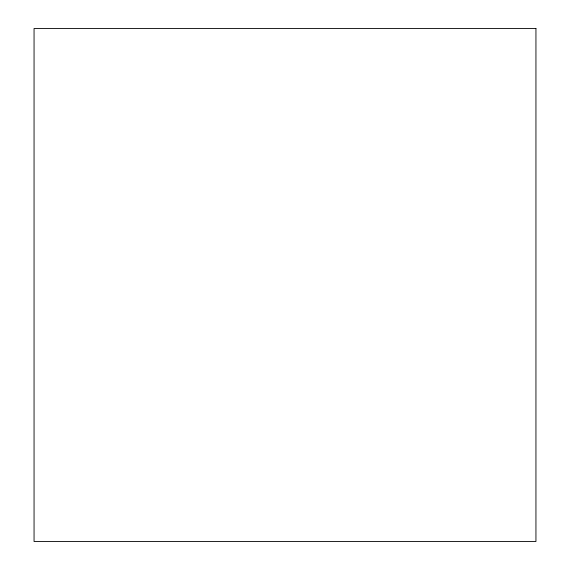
<?xml version="1.0" encoding="UTF-8"?>
<svg xmlns="http://www.w3.org/2000/svg" width="570" height="570" viewBox="0 0 570 570"><rect width="100%" height="100%" fill="white"/><g stroke="black" fill="none" stroke-linecap="round" stroke-linejoin="round"><path stroke-width="0.85" d="M535.942 28.5L34.057 28.5L34.057 541.5L535.942 541.5L535.942 28.5"/></g></svg>
